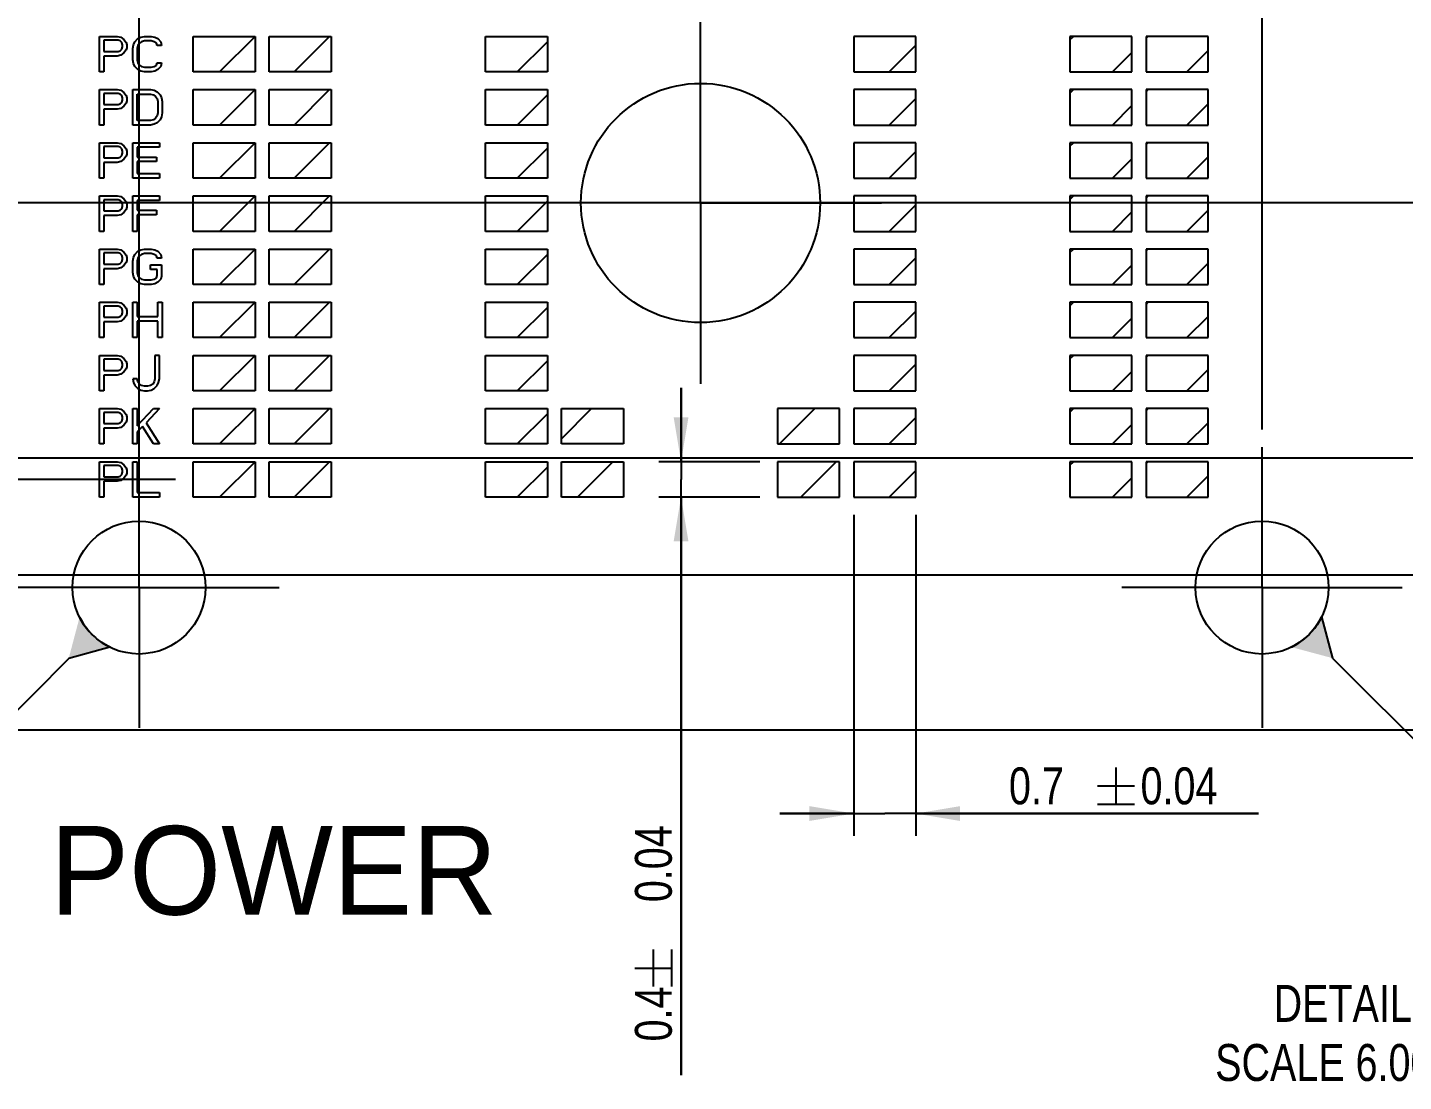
# Model space of a CAD drawing. Header units: millimetres. Extents: x 0 to 594, y 0 to 420.
# Drawn here: x 322 to 415.2, y 200.7 to 272 of the extents above; entities that cross this region are included whole.
import ezdxf
from ezdxf.enums import TextEntityAlignment as Align

# ---------------------------------------------------------------- set-up
doc = ezdxf.new("R2010")
doc.units = ezdxf.units.MM
doc.header["$LTSCALE"] = 32.67
doc.linetypes.add('CENTER', pattern=[0.6, 0.375, -0.075, 0.075, -0.075])
doc.layers.get('0').update_dxf_attribs({"linetype": 'CONTINUOUS'})
doc.layers.add('02___PRT_ALL_AXES', color=7, linetype='CONTINUOUS')
doc.styles.get("Standard").update_dxf_attribs({"font": 'txt', "width": 0.8})
doc.styles.add('TEXTSTYLE_7', font='ar_wgl__.ttf')
doc.dimstyles.new('DIMSTYLE_2', dxfattribs={"dimtxt": 2.5, "dimasz": 3, "dimexe": 1.5, "dimexo": 1.2, "dimtad": 0, "dimtih": 1, "dimtoh": 1, "dimlfac": 0.166667, "dimdsep": 46, "dimtxsty": 'STANDARD', "dimblk": '_FILLED', "dimblk1": '_FILLED', "dimblk2": '_FILLED', "dimcen": 0.09, "dimazin": 2, "dimtp": 0.01, "dimtm": 0.01, "dimtfac": 1, "dimtofl": 0, "dimtmove": 0, "dimatfit": 3, "dimldrblk": '_FILLED', "dimfxl": 1, "dimtolj": 1, "dimarcsym": 0})
doc.dimstyles.new('DIMSTYLE_3', dxfattribs={"dimtxt": 2.5, "dimasz": 3, "dimexe": 1.5, "dimexo": 1.2, "dimtad": 0, "dimtih": 1, "dimtoh": 1, "dimlfac": 0.166667, "dimdsep": 46, "dimtxsty": 'STANDARD', "dimblk": '_FILLED', "dimblk1": '_FILLED', "dimblk2": '_FILLED', "dimcen": 0.09, "dimazin": 2, "dimtol": 1, "dimtp": 0.05, "dimtm": 0.05, "dimtfac": 1, "dimtofl": 0, "dimtmove": 0, "dimatfit": 3, "dimldrblk": '_FILLED', "dimfxl": 1, "dimtolj": 1, "dimarcsym": 0})
doc.dimstyles.new('DIMSTYLE_4', dxfattribs={"dimtxt": 2.5, "dimasz": 3, "dimexe": 1.5, "dimexo": 1.2, "dimtad": 0, "dimtih": 1, "dimtoh": 1, "dimlfac": 0.166667, "dimdsep": 46, "dimtxsty": 'STANDARD', "dimblk": '_FILLED', "dimblk1": '_FILLED', "dimblk2": '_FILLED', "dimcen": 0.09, "dimazin": 2, "dimtol": 1, "dimtp": 0.1, "dimtm": 0.1, "dimtfac": 1, "dimtofl": 0, "dimtmove": 0, "dimatfit": 3, "dimldrblk": '_FILLED', "dimfxl": 1, "dimtolj": 1, "dimarcsym": 0})
doc.dimstyles.new('DIMSTYLE_5', dxfattribs={"dimtxt": 2.5, "dimasz": 3, "dimexe": 1.5, "dimexo": 1.2, "dimtad": 1, "dimlfac": 0.166667, "dimdsep": 46, "dimtxsty": 'STANDARD', "dimblk": '_FILLED', "dimblk1": '_FILLED', "dimblk2": '_FILLED', "dimcen": 0.09, "dimazin": 2, "dimtol": 1, "dimtp": 0.04, "dimtm": 0.04, "dimtfac": 1, "dimtofl": 0, "dimtmove": 0, "dimatfit": 3, "dimldrblk": '_FILLED', "dimfxl": 1, "dimtolj": 1, "dimarcsym": 0})

# ---------------------------------------------------------------- blocks, each defined once
blk = doc.blocks.new('*D1')
at = {"color": 7, "linetype": 'CONTINUOUS'}
blk.add_line((335.344, 279.846), (335.344, 320.23), dxfattribs=at)
at = {"color": 7, "linetype": 'CONTINUOUS', "insert": (332.219, 321.48), "char_height": 2.5, "width": 8, "attachment_point": 1, "rotation": 90, "line_spacing_factor": 0.9}
blk.add_mtext('0.96', dxfattribs=at)
blk = doc.blocks.new('_FILLED')
at = {"color": 0, "linetype": 'BYBLOCK'}
blk.add_solid([(0, 0), (-1, 0.167), (-1, -0.167)], dxfattribs=at)
blk = doc.blocks.new('*D2')
at = {"color": 7, "linetype": 'CONTINUOUS'}
blk.add_line((329.584, 235.326), (329.584, 320.23), dxfattribs=at)
at = {"color": 7, "linetype": 'CONTINUOUS', "insert": (326.459, 321.48), "char_height": 2.5, "width": 2, "attachment_point": 1, "rotation": 90, "line_spacing_factor": 0.9}
blk.add_mtext('0', dxfattribs=at)
blk = doc.blocks.new('*D21')
at = {"color": 7, "linetype": 'CONTINUOUS'}
blk.add_line((405.664, 244.826), (405.664, 320.23), dxfattribs=at)
at = {"color": 7, "linetype": 'CONTINUOUS', "width": 0.8}
for s, p in [('0.05', (405.039, 334.397)), ('12.68', (405.039, 321.48))]:
    blk.add_text(s, height=2.5, rotation=90, dxfattribs=at).set_placement(p)
blk = doc.blocks.new('*D23')
at = {"color": 7, "linetype": 'CONTINUOUS'}
for p, q in [((295.212, 236.795), (294.838, 236.795)), ((296.737, 234.966), (295.212, 236.795)), ((457.154, 234.966), (296.737, 234.966))]:
    blk.add_line(p, q, dxfattribs=at)
at = {"color": 7, "linetype": 'CONTINUOUS', "width": 0.8}
for s, p in [('0.14', (282.671, 237.42)), ('0.05', (293.588, 237.42))]:
    blk.add_text(s, height=2.5, dxfattribs=at).set_placement(p, align=Align.RIGHT)
blk = doc.blocks.new('*D25')
at = {"color": 7, "linetype": 'CONTINUOUS'}
for p, q in [((301.434, 245.978), (292.994, 245.978)), ((303.511, 242.886), (301.434, 245.978)), ((431.974, 242.886), (303.511, 242.886))]:
    blk.add_line(p, q, dxfattribs=at)
at = {"color": 7, "linetype": 'CONTINUOUS', "insert": (291.744, 249.103), "char_height": 2.5, "width": 8, "attachment_point": 3, "line_spacing_factor": 0.9}
blk.add_mtext('1.46', dxfattribs=at)
blk = doc.blocks.new('*D26')
at = {"color": 7, "linetype": 'CONTINUOUS'}
blk.add_line((332.044, 241.446), (304.167, 241.446), dxfattribs=at)
at = {"color": 7, "linetype": 'CONTINUOUS', "insert": (302.917, 244.571), "char_height": 2.5, "width": 8, "attachment_point": 3, "line_spacing_factor": 0.9}
blk.add_mtext('1.22', dxfattribs=at)
blk = doc.blocks.new('*D27')
at = {"color": 7, "linetype": 'CONTINUOUS'}
blk.add_line((332.044, 277.446), (304.167, 277.446), dxfattribs=at)
at = {"color": 7, "linetype": 'CONTINUOUS', "insert": (302.917, 280.571), "char_height": 2.5, "width": 8, "attachment_point": 3, "line_spacing_factor": 0.9}
blk.add_mtext('7.22', dxfattribs=at)
blk = doc.blocks.new('*D28')
at = {"color": 7, "linetype": 'CONTINUOUS'}
for p, q in [((301.386, 282.232), (290.989, 282.232)), ((304.394, 278.886), (301.386, 282.232)), ((431.974, 278.886), (304.394, 278.886))]:
    blk.add_line(p, q, dxfattribs=at)
at = {"color": 7, "linetype": 'CONTINUOUS', "insert": (289.739, 285.357), "char_height": 2.5, "width": 8, "attachment_point": 3, "line_spacing_factor": 0.9}
blk.add_mtext('7.46', dxfattribs=at)
blk = doc.blocks.new('*D29')
at = {"color": 7, "linetype": 'CONTINUOUS'}
blk.add_line((357.224, 285.366), (304.167, 285.366), dxfattribs=at)
at = {"color": 7, "linetype": 'CONTINUOUS', "width": 0.8}
for s, p in [('8.54', (292, 285.991)), ('0.05', (302.917, 285.991))]:
    blk.add_text(s, height=2.5, dxfattribs=at).set_placement(p, align=Align.RIGHT)
blk = doc.blocks.new('*D30')
at = {"color": 7, "linetype": 'CONTINUOUS'}
for p, q in [((301.1, 289.824), (291.49, 289.824)), ((307.832, 286.206), (301.1, 289.824)), ((504.394, 286.206), (307.832, 286.206))]:
    blk.add_line(p, q, dxfattribs=at)
at = {"color": 7, "linetype": 'CONTINUOUS', "width": 0.8}
for s, p in [('8.68', (279.323, 290.449)), ('0.05', (290.24, 290.449))]:
    blk.add_text(s, height=2.5, dxfattribs=at).set_placement(p, align=Align.RIGHT)
blk = doc.blocks.new('*D31')
at = {"color": 7, "linetype": 'CONTINUOUS'}
blk.add_line((466.324, 260.166), (304.167, 260.166), dxfattribs=at)
at = {"color": 7, "linetype": 'CONTINUOUS', "width": 0.8}
for s, p in [('4.34', (294, 260.791)), ('0.1', (302.917, 260.791))]:
    blk.add_text(s, height=2.5, dxfattribs=at).set_placement(p, align=Align.RIGHT)
blk = doc.blocks.new('*D32')
at = {"color": 7, "linetype": 'CONTINUOUS'}
for p, q in [((366.303, 242.646), (366.303, 247.646)), ((366.303, 247.646), (366.303, 241.446)), ((371.644, 242.646), (364.803, 242.646)), ((366.303, 201.11), (366.303, 241.446)), ((371.644, 240.246), (364.803, 240.246)), ((366.303, 240.246), (366.303, 201.11))]:
    blk.add_line(p, q, dxfattribs=at)
at = {"color": 7, "linetype": 'CONTINUOUS', "xscale": 3, "yscale": 3, "zscale": 3}
for p, rotation in [((366.303, 242.646), 270), ((366.303, 240.246), 90)]:
    blk.add_blockref('_FILLED', p, dxfattribs=dict(at, rotation=rotation))
at = {"color": 7, "linetype": 'CONTINUOUS', "width": 0.8}
for s, p in [('0.04', (365.678, 218.026)), ('0.4', (365.678, 207.11))]:
    blk.add_text(s, height=2.5, rotation=90, dxfattribs=at).set_placement(p, align=Align.RIGHT)
blk = doc.blocks.new('*D33')
at = {"color": 7, "linetype": 'CONTINUOUS'}
for p, q in [((378.004, 239.046), (378.004, 217.323)), ((382.204, 239.046), (382.204, 217.323)), ((378.004, 218.823), (373.004, 218.823)), ((373.004, 218.823), (380.104, 218.823)), ((405.434, 218.823), (380.104, 218.823)), ((382.204, 218.823), (405.434, 218.823))]:
    blk.add_line(p, q, dxfattribs=at)
at = {"color": 7, "linetype": 'CONTINUOUS', "xscale": 3, "yscale": 3, "zscale": 3}
blk.add_blockref('_FILLED', (378.004, 218.823), dxfattribs=at)
at = {"color": 7, "linetype": 'CONTINUOUS', "xscale": 3, "yscale": 3, "zscale": 3, "rotation": 180}
blk.add_blockref('_FILLED', (382.204, 218.823), dxfattribs=at)
at = {"color": 7, "linetype": 'CONTINUOUS', "width": 0.8}
for s, p in [('0.7', (388.518, 219.448)), ('0.04', (397.434, 219.448))]:
    blk.add_text(s, height=2.5, dxfattribs=at).set_placement(p)

msp = doc.modelspace()

# ---------------------------------------------------------------- hatches: boundary and pattern name
at = {"linetype": 'CONTINUOUS'}
for points in [[(325.556, 232.12), (325.696, 231.861), (325.852, 231.612), (326.024, 231.374), (326.211, 231.147), (326.413, 230.934), (326.628, 230.733), (326.855, 230.548), (327.095, 230.377), (327.345, 230.223), (327.604, 230.085), (324.818, 229.329)], [(407.658, 230.091), (407.917, 230.23), (408.166, 230.385), (408.405, 230.556), (408.632, 230.743), (408.846, 230.944), (409.047, 231.158), (409.234, 231.385), (409.405, 231.624), (409.56, 231.874), (409.699, 232.133), (410.446, 229.344)]]:
    msp.add_hatch(color=7, dxfattribs=at).paths.add_polyline_path(points)

# ---------------------------------------------------------------- linework, layer by layer
at = {"color": 7, "linetype": 'CONTINUOUS'}
for p, q in [((326.908, 269.046), (326.908, 271.446)), ((326.908, 271.446), (328.108, 271.446)), ((328.108, 271.446), (328.358, 271.395)), ((328.358, 271.395), (328.558, 271.242)), ((329.308, 271.088), (329.508, 271.293)), ((329.508, 271.293), (329.708, 271.395)), ((329.708, 271.395), (329.958, 271.446)), ((329.958, 271.446), (330.408, 271.446)), ((330.408, 271.446), (330.658, 271.395)), ((330.658, 271.395), (330.858, 271.293)), ((330.858, 271.293), (331.058, 271.088)), ((333.244, 269.046), (333.244, 271.446)), ((333.244, 271.446), (337.444, 271.446)), ((335.044, 269.046), (337.444, 271.446)), ((337.444, 271.446), (337.444, 269.046)), ((338.404, 269.046), (338.404, 271.446)), ((338.404, 271.446), (342.604, 271.446)), ((340.085, 269.046), (342.485, 271.446)), ((342.604, 271.446), (342.604, 269.046)), ((353.044, 269.046), (353.044, 271.446)), ((353.044, 271.446), (357.244, 271.446)), ((357.244, 271.446), (357.244, 269.046)), ((378.004, 271.446), (378.004, 269.046)), ((382.204, 271.446), (378.004, 271.446)), ((382.204, 269.046), (382.204, 271.446)), ((392.644, 271.446), (392.644, 269.046)), ((396.844, 271.446), (392.644, 271.446)), ((392.644, 271.203), (392.887, 271.446)), ((396.844, 269.046), (396.844, 271.446)), ((397.804, 271.446), (397.804, 269.046)), ((402.004, 271.446), (397.804, 271.446)), ((397.804, 271.323), (397.928, 271.446)), ((402.004, 269.046), (402.004, 271.446)), ((327.208, 271.19), (327.208, 270.425)), ((328.158, 271.19), (327.208, 271.19)), ((327.208, 270.425), (328.158, 270.425)), ((328.308, 271.139), (328.158, 271.19)), ((328.158, 270.425), (328.308, 270.476)), ((328.408, 271.037), (328.308, 271.139)), ((328.308, 270.476), (328.408, 270.578)), ((328.458, 270.884), (328.408, 271.037)), ((328.408, 270.578), (328.458, 270.731)), ((328.458, 270.731), (328.458, 270.884)), ((328.558, 271.242), (328.708, 271.037)), ((328.708, 270.527), (328.558, 270.322)), ((328.708, 271.037), (328.758, 270.884)), ((328.758, 270.68), (328.708, 270.527)), ((328.758, 270.884), (328.758, 270.68)), ((329.158, 270.629), (329.208, 270.884)), ((329.158, 269.863), (329.158, 270.629)), ((329.208, 270.884), (329.308, 271.088)), ((329.508, 270.833), (329.458, 270.629)), ((329.458, 270.629), (329.458, 269.863)), ((329.608, 270.986), (329.508, 270.833)), ((329.758, 271.088), (329.608, 270.986)), ((329.958, 271.139), (329.758, 271.088)), ((330.408, 271.139), (329.958, 271.139)), ((330.608, 271.088), (330.408, 271.139)), ((330.758, 270.986), (330.608, 271.088)), ((330.808, 270.833), (330.758, 270.986)), ((331.108, 270.833), (330.808, 270.833)), ((331.058, 271.088), (331.108, 270.833)), ((355.205, 269.046), (357.244, 271.085)), ((380.407, 269.046), (382.204, 270.843)), ((395.528, 269.046), (396.844, 270.363)), ((400.568, 269.046), (402.004, 270.482)), ((327.208, 270.118), (327.208, 269.046)), ((328.108, 270.118), (327.208, 270.118)), ((328.358, 270.169), (328.108, 270.118)), ((328.558, 270.322), (328.358, 270.169)), ((329.208, 269.607), (329.158, 269.863)), ((329.308, 269.403), (329.208, 269.607)), ((329.508, 269.199), (329.308, 269.403)), ((329.458, 269.863), (329.508, 269.659)), ((329.508, 269.659), (329.608, 269.505)), ((329.608, 269.505), (329.758, 269.403)), ((329.758, 269.403), (329.958, 269.352)), ((330.408, 269.352), (330.608, 269.403)), ((330.608, 269.403), (330.758, 269.505)), ((330.758, 269.505), (330.808, 269.659)), ((330.808, 269.659), (331.108, 269.659)), ((331.058, 269.403), (330.858, 269.199)), ((331.108, 269.659), (331.058, 269.403)), ((327.208, 269.046), (326.908, 269.046)), ((329.708, 269.097), (329.508, 269.199)), ((329.958, 269.046), (329.708, 269.097)), ((329.958, 269.352), (330.408, 269.352)), ((330.408, 269.046), (329.958, 269.046)), ((330.658, 269.097), (330.408, 269.046)), ((330.858, 269.199), (330.658, 269.097)), ((337.444, 269.046), (333.244, 269.046)), ((342.604, 269.046), (338.404, 269.046)), ((357.244, 269.046), (353.044, 269.046)), ((378.004, 269.046), (382.204, 269.046)), ((392.644, 269.046), (396.844, 269.046)), ((397.804, 269.046), (402.004, 269.046)), ((326.908, 265.446), (326.908, 267.846)), ((326.908, 267.846), (328.108, 267.846)), ((327.208, 267.59), (327.208, 266.825)), ((328.158, 267.59), (327.208, 267.59)), ((328.108, 267.846), (328.358, 267.795)), ((328.308, 267.539), (328.158, 267.59)), ((328.408, 267.437), (328.308, 267.539)), ((328.358, 267.795), (328.558, 267.642)), ((328.558, 267.642), (328.708, 267.437)), ((329.158, 265.446), (329.158, 267.846)), ((329.158, 267.846), (330.358, 267.846)), ((329.458, 265.752), (329.458, 267.539)), ((329.458, 267.539), (330.358, 267.539)), ((330.358, 267.846), (330.608, 267.795)), ((330.358, 267.539), (330.558, 267.488)), ((330.608, 267.795), (330.808, 267.693)), ((330.808, 267.693), (331.008, 267.488)), ((333.244, 265.446), (333.244, 267.846)), ((333.244, 267.846), (337.444, 267.846)), ((335.044, 265.446), (337.444, 267.846)), ((337.444, 267.846), (337.444, 265.446)), ((338.404, 265.446), (338.404, 267.846)), ((338.404, 267.846), (342.604, 267.846)), ((340.085, 265.446), (342.485, 267.846)), ((342.604, 267.846), (342.604, 265.446)), ((353.044, 265.446), (353.044, 267.846)), ((353.044, 267.846), (357.244, 267.846)), ((357.244, 267.846), (357.244, 265.446)), ((378.004, 267.846), (378.004, 265.446)), ((382.204, 267.846), (378.004, 267.846)), ((382.204, 265.446), (382.204, 267.846)), ((392.644, 267.846), (392.644, 265.446)), ((396.844, 267.846), (392.644, 267.846)), ((392.644, 267.603), (392.887, 267.846)), ((396.844, 265.446), (396.844, 267.846)), ((397.804, 267.846), (397.804, 265.446)), ((402.004, 267.846), (397.804, 267.846)), ((397.804, 267.723), (397.928, 267.846)), ((402.004, 265.446), (402.004, 267.846)), ((327.208, 266.825), (328.158, 266.825)), ((328.158, 266.825), (328.308, 266.876)), ((328.308, 266.876), (328.408, 266.978)), ((328.558, 266.722), (328.358, 266.569)), ((328.458, 267.284), (328.408, 267.437)), ((328.408, 266.978), (328.458, 267.131)), ((328.458, 267.131), (328.458, 267.284)), ((328.708, 266.927), (328.558, 266.722)), ((328.708, 267.437), (328.758, 267.284)), ((328.758, 267.08), (328.708, 266.927)), ((328.758, 267.284), (328.758, 267.08)), ((330.558, 267.488), (330.708, 267.386)), ((330.708, 267.386), (330.808, 267.233)), ((330.808, 267.233), (330.858, 267.029)), ((330.858, 267.029), (330.858, 266.263)), ((331.008, 267.488), (331.108, 267.284)), ((331.108, 267.284), (331.158, 267.029)), ((331.158, 267.029), (331.158, 266.263)), ((355.205, 265.446), (357.244, 267.485)), ((380.407, 265.446), (382.204, 267.243)), ((395.528, 265.446), (396.844, 266.763)), ((400.568, 265.446), (402.004, 266.882)), ((327.208, 266.518), (327.208, 265.446)), ((328.108, 266.518), (327.208, 266.518)), ((328.358, 266.569), (328.108, 266.518)), ((330.358, 265.752), (329.458, 265.752)), ((330.558, 265.803), (330.358, 265.752)), ((330.708, 265.905), (330.558, 265.803)), ((330.808, 266.059), (330.708, 265.905)), ((330.858, 266.263), (330.808, 266.059)), ((331.008, 265.803), (330.808, 265.599)), ((331.108, 266.007), (331.008, 265.803)), ((331.158, 266.263), (331.108, 266.007)), ((327.208, 265.446), (326.908, 265.446)), ((330.358, 265.446), (329.158, 265.446)), ((330.608, 265.497), (330.358, 265.446)), ((330.808, 265.599), (330.608, 265.497)), ((337.444, 265.446), (333.244, 265.446)), ((342.604, 265.446), (338.404, 265.446)), ((357.244, 265.446), (353.044, 265.446)), ((378.004, 265.446), (382.204, 265.446)), ((392.644, 265.446), (396.844, 265.446)), ((397.804, 265.446), (402.004, 265.446)), ((326.908, 261.846), (326.908, 264.246)), ((326.908, 264.246), (328.108, 264.246)), ((327.208, 263.99), (327.208, 263.225)), ((328.158, 263.99), (327.208, 263.99)), ((328.108, 264.246), (328.358, 264.195)), ((328.308, 263.939), (328.158, 263.99)), ((328.408, 263.837), (328.308, 263.939)), ((328.358, 264.195), (328.558, 264.042)), ((328.458, 263.684), (328.408, 263.837)), ((328.558, 264.042), (328.708, 263.837)), ((328.708, 263.837), (328.758, 263.684)), ((329.158, 261.846), (329.158, 264.246)), ((329.158, 264.246), (330.958, 264.246)), ((329.458, 263.939), (329.458, 263.276)), ((330.958, 263.939), (329.458, 263.939)), ((330.958, 264.246), (330.958, 263.939)), ((333.244, 261.846), (333.244, 264.246)), ((333.244, 264.246), (337.444, 264.246)), ((335.044, 261.846), (337.444, 264.246)), ((337.444, 264.246), (337.444, 261.846)), ((338.404, 261.846), (338.404, 264.246)), ((338.404, 264.246), (342.604, 264.246)), ((340.085, 261.846), (342.485, 264.246)), ((342.604, 264.246), (342.604, 261.846)), ((353.044, 261.846), (353.044, 264.246)), ((353.044, 264.246), (357.244, 264.246)), ((355.205, 261.846), (357.244, 263.885)), ((357.244, 264.246), (357.244, 261.846)), ((378.004, 264.246), (378.004, 261.846)), ((382.204, 264.246), (378.004, 264.246)), ((382.204, 261.846), (382.204, 264.246)), ((392.644, 264.246), (392.644, 261.846)), ((396.844, 264.246), (392.644, 264.246)), ((392.644, 264.003), (392.887, 264.246)), ((396.844, 261.846), (396.844, 264.246)), ((397.804, 264.246), (397.804, 261.846)), ((402.004, 264.246), (397.804, 264.246)), ((397.804, 264.123), (397.928, 264.246)), ((402.004, 261.846), (402.004, 264.246)), ((327.208, 263.225), (328.158, 263.225)), ((327.208, 262.918), (327.208, 261.846)), ((328.108, 262.918), (327.208, 262.918)), ((328.358, 262.969), (328.108, 262.918)), ((328.158, 263.225), (328.308, 263.276)), ((328.308, 263.276), (328.408, 263.378)), ((328.558, 263.122), (328.358, 262.969)), ((328.408, 263.378), (328.458, 263.531)), ((328.458, 263.531), (328.458, 263.684)), ((328.708, 263.327), (328.558, 263.122)), ((328.758, 263.48), (328.708, 263.327)), ((328.758, 263.684), (328.758, 263.48)), ((329.458, 263.276), (330.758, 263.276)), ((329.458, 262.969), (329.458, 262.152)), ((330.758, 262.969), (329.458, 262.969)), ((330.758, 263.276), (330.758, 262.969)), ((380.407, 261.846), (382.204, 263.643)), ((395.528, 261.846), (396.844, 263.163)), ((400.568, 261.846), (402.004, 263.282)), ((329.458, 262.152), (330.958, 262.152)), ((330.958, 262.152), (330.958, 261.846)), ((327.208, 261.846), (326.908, 261.846)), ((330.958, 261.846), (329.158, 261.846)), ((337.444, 261.846), (333.244, 261.846)), ((342.604, 261.846), (338.404, 261.846)), ((357.244, 261.846), (353.044, 261.846)), ((378.004, 261.846), (382.204, 261.846)), ((392.644, 261.846), (396.844, 261.846)), ((397.804, 261.846), (402.004, 261.846)), ((326.908, 258.246), (326.908, 260.646)), ((326.908, 260.646), (328.108, 260.646)), ((327.208, 260.39), (327.208, 259.625)), ((328.158, 260.39), (327.208, 260.39)), ((328.108, 260.646), (328.358, 260.595)), ((328.308, 260.339), (328.158, 260.39)), ((328.408, 260.237), (328.308, 260.339)), ((328.358, 260.595), (328.558, 260.442)), ((328.458, 260.084), (328.408, 260.237)), ((328.458, 259.931), (328.458, 260.084)), ((328.558, 260.442), (328.708, 260.237)), ((328.708, 260.237), (328.758, 260.084)), ((328.758, 260.084), (328.758, 259.88)), ((329.158, 258.246), (329.158, 260.646)), ((329.158, 260.646), (330.958, 260.646)), ((329.458, 260.339), (329.458, 259.676)), ((330.958, 260.339), (329.458, 260.339)), ((330.958, 260.646), (330.958, 260.339)), ((333.244, 258.246), (333.244, 260.646)), ((333.244, 260.646), (337.444, 260.646)), ((335.044, 258.246), (337.444, 260.646)), ((337.444, 260.646), (337.444, 258.246)), ((338.404, 258.246), (338.404, 260.646)), ((338.404, 260.646), (342.604, 260.646)), ((340.085, 258.246), (342.485, 260.646)), ((342.604, 260.646), (342.604, 258.246)), ((353.044, 258.246), (353.044, 260.646)), ((353.044, 260.646), (357.244, 260.646)), ((355.205, 258.246), (357.244, 260.285)), ((357.244, 260.646), (357.244, 258.246)), ((378.004, 260.646), (378.004, 258.246)), ((382.204, 260.646), (378.004, 260.646)), ((382.204, 258.246), (382.204, 260.646)), ((396.844, 260.646), (392.644, 260.646)), ((392.644, 260.646), (392.644, 258.246)), ((392.644, 260.403), (392.887, 260.646)), ((396.844, 258.246), (396.844, 260.646)), ((402.004, 260.646), (397.804, 260.646)), ((397.804, 260.646), (397.804, 258.246)), ((397.804, 260.523), (397.928, 260.646)), ((402.004, 258.246), (402.004, 260.646)), ((327.208, 259.625), (328.158, 259.625)), ((327.208, 259.318), (327.208, 258.246)), ((328.108, 259.318), (327.208, 259.318)), ((328.358, 259.369), (328.108, 259.318)), ((328.158, 259.625), (328.308, 259.676)), ((328.308, 259.676), (328.408, 259.778)), ((328.558, 259.522), (328.358, 259.369)), ((328.408, 259.778), (328.458, 259.931)), ((328.708, 259.727), (328.558, 259.522)), ((328.758, 259.88), (328.708, 259.727)), ((329.458, 259.676), (330.758, 259.676)), ((329.458, 259.369), (329.458, 258.246)), ((330.758, 259.369), (329.458, 259.369)), ((330.758, 259.676), (330.758, 259.369)), ((380.407, 258.246), (382.204, 260.043)), ((395.528, 258.246), (396.844, 259.563)), ((400.568, 258.246), (402.004, 259.682)), ((327.208, 258.246), (326.908, 258.246)), ((329.458, 258.246), (329.158, 258.246)), ((337.444, 258.246), (333.244, 258.246)), ((342.604, 258.246), (338.404, 258.246)), ((357.244, 258.246), (353.044, 258.246)), ((378.004, 258.246), (382.204, 258.246)), ((392.644, 258.246), (396.844, 258.246)), ((397.804, 258.246), (402.004, 258.246)), ((326.908, 254.646), (326.908, 257.046)), ((326.908, 257.046), (328.108, 257.046)), ((327.208, 256.79), (327.208, 256.025)), ((328.158, 256.79), (327.208, 256.79)), ((328.108, 257.046), (328.358, 256.995)), ((328.308, 256.739), (328.158, 256.79)), ((328.408, 256.637), (328.308, 256.739)), ((328.358, 256.995), (328.558, 256.842)), ((328.458, 256.484), (328.408, 256.637)), ((328.458, 256.331), (328.458, 256.484)), ((328.558, 256.842), (328.708, 256.637)), ((328.708, 256.637), (328.758, 256.484)), ((328.758, 256.484), (328.758, 256.28)), ((329.158, 256.229), (329.208, 256.484)), ((329.208, 256.484), (329.308, 256.688)), ((329.308, 256.688), (329.508, 256.893)), ((329.508, 256.433), (329.458, 256.229)), ((329.508, 256.893), (329.708, 256.995)), ((329.608, 256.586), (329.508, 256.433)), ((329.758, 256.688), (329.608, 256.586)), ((329.708, 256.995), (329.958, 257.046)), ((329.958, 256.739), (329.758, 256.688)), ((329.958, 257.046), (330.408, 257.046)), ((330.408, 256.739), (329.958, 256.739)), ((330.408, 257.046), (330.658, 256.995)), ((330.608, 256.688), (330.408, 256.739)), ((330.758, 256.586), (330.608, 256.688)), ((330.658, 256.995), (330.858, 256.893)), ((330.808, 256.433), (330.758, 256.586)), ((331.108, 256.433), (330.808, 256.433)), ((330.858, 256.893), (331.058, 256.688)), ((331.058, 256.688), (331.108, 256.433)), ((333.244, 254.646), (333.244, 257.046)), ((333.244, 257.046), (337.444, 257.046)), ((335.044, 254.646), (337.444, 257.046)), ((337.444, 257.046), (337.444, 254.646)), ((338.404, 254.646), (338.404, 257.046)), ((338.404, 257.046), (342.604, 257.046)), ((340.085, 254.646), (342.485, 257.046)), ((342.604, 257.046), (342.604, 254.646)), ((353.044, 254.646), (353.044, 257.046)), ((353.044, 257.046), (357.244, 257.046)), ((355.205, 254.646), (357.244, 256.685)), ((357.244, 257.046), (357.244, 254.646)), ((378.004, 257.046), (378.004, 254.646)), ((382.204, 257.046), (378.004, 257.046)), ((380.407, 254.646), (382.204, 256.443)), ((382.204, 254.646), (382.204, 257.046)), ((396.844, 257.046), (392.644, 257.046)), ((392.644, 257.046), (392.644, 254.646)), ((392.644, 256.803), (392.887, 257.046)), ((396.844, 254.646), (396.844, 257.046)), ((402.004, 257.046), (397.804, 257.046)), ((397.804, 257.046), (397.804, 254.646)), ((397.804, 256.923), (397.928, 257.046)), ((402.004, 254.646), (402.004, 257.046)), ((327.208, 256.025), (328.158, 256.025)), ((327.208, 255.718), (327.208, 254.646)), ((328.108, 255.718), (327.208, 255.718)), ((328.358, 255.769), (328.108, 255.718)), ((328.158, 256.025), (328.308, 256.076)), ((328.308, 256.076), (328.408, 256.178)), ((328.558, 255.922), (328.358, 255.769)), ((328.408, 256.178), (328.458, 256.331)), ((328.708, 256.127), (328.558, 255.922)), ((328.758, 256.28), (328.708, 256.127)), ((329.158, 255.463), (329.158, 256.229)), ((329.208, 255.207), (329.158, 255.463)), ((329.458, 256.229), (329.458, 255.463)), ((329.458, 255.463), (329.508, 255.259)), ((330.358, 255.667), (330.358, 255.973)), ((330.358, 255.973), (331.108, 255.973)), ((330.808, 255.667), (330.358, 255.667)), ((330.808, 255.259), (330.808, 255.667)), ((331.108, 255.973), (331.108, 255.207)), ((395.528, 254.646), (396.844, 255.963)), ((400.568, 254.646), (402.004, 256.082)), ((327.208, 254.646), (326.908, 254.646)), ((329.308, 255.003), (329.208, 255.207)), ((329.508, 254.799), (329.308, 255.003)), ((329.508, 255.259), (329.608, 255.105)), ((329.708, 254.697), (329.508, 254.799)), ((329.608, 255.105), (329.758, 255.003)), ((329.958, 254.646), (329.708, 254.697)), ((329.758, 255.003), (329.958, 254.952)), ((329.958, 254.952), (330.408, 254.952)), ((330.408, 254.646), (329.958, 254.646)), ((330.408, 254.952), (330.608, 255.003)), ((330.658, 254.697), (330.408, 254.646)), ((330.608, 255.003), (330.758, 255.105)), ((330.858, 254.799), (330.658, 254.697)), ((330.758, 255.105), (330.808, 255.259)), ((331.058, 255.003), (330.858, 254.799)), ((331.108, 255.207), (331.058, 255.003)), ((337.444, 254.646), (333.244, 254.646)), ((342.604, 254.646), (338.404, 254.646)), ((357.244, 254.646), (353.044, 254.646)), ((378.004, 254.646), (382.204, 254.646)), ((392.644, 254.646), (396.844, 254.646)), ((397.804, 254.646), (402.004, 254.646)), ((326.908, 251.046), (326.908, 253.446)), ((326.908, 253.446), (328.108, 253.446)), ((327.208, 253.19), (327.208, 252.425)), ((328.158, 253.19), (327.208, 253.19)), ((328.108, 253.446), (328.358, 253.395)), ((328.308, 253.139), (328.158, 253.19)), ((328.408, 253.037), (328.308, 253.139)), ((328.358, 253.395), (328.558, 253.242)), ((328.458, 252.884), (328.408, 253.037)), ((328.408, 252.578), (328.458, 252.731)), ((328.458, 252.731), (328.458, 252.884)), ((328.558, 253.242), (328.708, 253.037)), ((328.708, 253.037), (328.758, 252.884)), ((328.758, 252.68), (328.708, 252.527)), ((328.758, 252.884), (328.758, 252.68)), ((329.158, 251.046), (329.158, 253.446)), ((329.158, 253.446), (329.458, 253.446)), ((329.458, 253.446), (329.458, 252.476)), ((330.858, 252.476), (330.858, 253.446)), ((330.858, 253.446), (331.158, 253.446)), ((331.158, 253.446), (331.158, 251.046)), ((333.244, 251.046), (333.244, 253.446)), ((333.244, 253.446), (337.444, 253.446)), ((335.044, 251.046), (337.444, 253.446)), ((337.444, 253.446), (337.444, 251.046)), ((338.404, 251.046), (338.404, 253.446)), ((338.404, 253.446), (342.604, 253.446)), ((340.085, 251.046), (342.485, 253.446)), ((342.604, 253.446), (342.604, 251.046)), ((353.044, 251.046), (353.044, 253.446)), ((353.044, 253.446), (357.244, 253.446)), ((355.205, 251.046), (357.244, 253.085)), ((357.244, 253.446), (357.244, 251.046)), ((378.004, 253.446), (378.004, 251.046)), ((382.204, 253.446), (378.004, 253.446)), ((380.407, 251.046), (382.204, 252.843)), ((382.204, 251.046), (382.204, 253.446)), ((396.844, 253.446), (392.644, 253.446)), ((392.644, 253.446), (392.644, 251.046)), ((392.644, 253.203), (392.887, 253.446)), ((396.844, 251.046), (396.844, 253.446)), ((402.004, 253.446), (397.804, 253.446)), ((397.804, 253.446), (397.804, 251.046)), ((397.804, 253.323), (397.928, 253.446)), ((402.004, 251.046), (402.004, 253.446)), ((327.208, 252.425), (328.158, 252.425)), ((327.208, 252.118), (327.208, 251.046)), ((328.108, 252.118), (327.208, 252.118)), ((328.358, 252.169), (328.108, 252.118)), ((328.158, 252.425), (328.308, 252.476)), ((328.308, 252.476), (328.408, 252.578)), ((328.558, 252.322), (328.358, 252.169)), ((328.708, 252.527), (328.558, 252.322)), ((329.458, 252.476), (330.858, 252.476)), ((329.458, 252.169), (329.458, 251.046)), ((330.858, 252.169), (329.458, 252.169)), ((330.858, 251.046), (330.858, 252.169)), ((395.528, 251.046), (396.844, 252.363)), ((400.568, 251.046), (402.004, 252.482)), ((327.208, 251.046), (326.908, 251.046)), ((329.458, 251.046), (329.158, 251.046)), ((331.158, 251.046), (330.858, 251.046)), ((337.444, 251.046), (333.244, 251.046)), ((342.604, 251.046), (338.404, 251.046)), ((357.244, 251.046), (353.044, 251.046)), ((378.004, 251.046), (382.204, 251.046)), ((392.644, 251.046), (396.844, 251.046)), ((397.804, 251.046), (402.004, 251.046)), ((326.908, 247.446), (326.908, 249.846)), ((326.908, 249.846), (328.108, 249.846)), ((328.108, 249.846), (328.358, 249.795)), ((330.658, 249.846), (330.658, 248.263)), ((330.958, 249.846), (330.658, 249.846)), ((330.958, 248.263), (330.958, 249.846)), ((333.244, 247.446), (333.244, 249.846)), ((333.244, 249.846), (337.444, 249.846)), ((335.044, 247.446), (337.444, 249.846)), ((337.444, 249.846), (337.444, 247.446)), ((338.404, 247.446), (338.404, 249.846)), ((338.404, 249.846), (342.604, 249.846)), ((340.085, 247.446), (342.485, 249.846)), ((342.604, 249.846), (342.604, 247.446)), ((353.044, 247.446), (353.044, 249.846)), ((353.044, 249.846), (357.244, 249.846)), ((357.244, 249.846), (357.244, 247.446)), ((378.004, 249.846), (378.004, 247.446)), ((382.204, 249.846), (378.004, 249.846)), ((382.204, 247.446), (382.204, 249.846)), ((396.844, 249.846), (392.644, 249.846)), ((392.644, 249.846), (392.644, 247.446)), ((392.644, 249.603), (392.887, 249.846)), ((396.844, 247.446), (396.844, 249.846)), ((402.004, 249.846), (397.804, 249.846)), ((397.804, 249.846), (397.804, 247.446)), ((397.804, 249.723), (397.928, 249.846)), ((402.004, 247.446), (402.004, 249.846)), ((327.208, 249.59), (327.208, 248.825)), ((328.158, 249.59), (327.208, 249.59)), ((328.308, 249.539), (328.158, 249.59)), ((328.408, 249.437), (328.308, 249.539)), ((328.308, 248.876), (328.408, 248.978)), ((328.358, 249.795), (328.558, 249.642)), ((328.458, 249.284), (328.408, 249.437)), ((328.408, 248.978), (328.458, 249.131)), ((328.458, 249.131), (328.458, 249.284)), ((328.558, 249.642), (328.708, 249.437)), ((328.708, 248.927), (328.558, 248.722)), ((328.708, 249.437), (328.758, 249.284)), ((328.758, 249.08), (328.708, 248.927)), ((328.758, 249.284), (328.758, 249.08)), ((355.205, 247.446), (357.244, 249.485)), ((380.407, 247.446), (382.204, 249.243)), ((327.208, 248.825), (328.158, 248.825)), ((327.208, 248.518), (327.208, 247.446)), ((328.108, 248.518), (327.208, 248.518)), ((328.358, 248.569), (328.108, 248.518)), ((328.158, 248.825), (328.308, 248.876)), ((328.558, 248.722), (328.358, 248.569)), ((329.158, 248.263), (329.208, 248.007)), ((329.458, 248.263), (329.158, 248.263)), ((329.208, 248.007), (329.308, 247.803)), ((329.508, 248.059), (329.458, 248.263)), ((329.608, 247.905), (329.508, 248.059)), ((330.608, 248.059), (330.508, 247.905)), ((330.658, 248.263), (330.608, 248.059)), ((330.808, 247.803), (330.908, 248.007)), ((330.908, 248.007), (330.958, 248.263)), ((395.528, 247.446), (396.844, 248.763)), ((400.568, 247.446), (402.004, 248.882)), ((327.208, 247.446), (326.908, 247.446)), ((329.308, 247.803), (329.508, 247.599)), ((329.508, 247.599), (329.708, 247.497)), ((329.758, 247.803), (329.608, 247.905)), ((329.708, 247.497), (329.958, 247.446)), ((329.958, 247.752), (329.758, 247.803)), ((330.158, 247.752), (329.958, 247.752)), ((329.958, 247.446), (330.158, 247.446)), ((330.358, 247.803), (330.158, 247.752)), ((330.158, 247.446), (330.408, 247.497)), ((330.508, 247.905), (330.358, 247.803)), ((330.408, 247.497), (330.608, 247.599)), ((330.608, 247.599), (330.808, 247.803)), ((337.444, 247.446), (333.244, 247.446)), ((342.604, 247.446), (338.404, 247.446)), ((357.244, 247.446), (353.044, 247.446)), ((378.004, 247.446), (382.204, 247.446)), ((392.644, 247.446), (396.844, 247.446)), ((397.804, 247.446), (402.004, 247.446)), ((326.908, 243.846), (326.908, 246.246)), ((326.908, 246.246), (328.108, 246.246)), ((328.108, 246.246), (328.358, 246.195)), ((328.358, 246.195), (328.558, 246.042)), ((329.158, 243.846), (329.158, 246.246)), ((329.158, 246.246), (329.458, 246.246)), ((329.458, 246.246), (329.458, 245.071)), ((329.458, 245.071), (330.558, 246.246)), ((330.958, 246.246), (330.058, 245.276)), ((330.558, 246.246), (330.958, 246.246)), ((333.244, 243.846), (333.244, 246.246)), ((333.244, 246.246), (337.444, 246.246)), ((335.044, 243.846), (337.444, 246.246)), ((337.444, 246.246), (337.444, 243.846)), ((338.404, 243.846), (338.404, 246.246)), ((338.404, 246.246), (342.604, 246.246)), ((340.085, 243.846), (342.485, 246.246)), ((342.604, 246.246), (342.604, 243.846)), ((353.044, 243.846), (353.044, 246.246)), ((353.044, 246.246), (357.244, 246.246)), ((357.244, 246.246), (357.244, 243.846)), ((358.204, 243.846), (358.204, 246.246)), ((358.204, 246.246), (362.404, 246.246)), ((358.204, 244.204), (360.246, 246.246)), ((362.404, 246.246), (362.404, 243.846)), ((372.844, 246.246), (372.844, 243.846)), ((377.044, 246.246), (372.844, 246.246)), ((372.967, 243.846), (375.367, 246.246)), ((377.044, 243.846), (377.044, 246.246)), ((378.004, 246.246), (378.004, 243.846)), ((382.204, 246.246), (378.004, 246.246)), ((382.204, 243.846), (382.204, 246.246)), ((396.844, 246.246), (392.644, 246.246)), ((392.644, 246.246), (392.644, 243.846)), ((392.644, 246.003), (392.887, 246.246)), ((396.844, 243.846), (396.844, 246.246)), ((402.004, 246.246), (397.804, 246.246)), ((397.804, 246.246), (397.804, 243.846)), ((397.804, 246.123), (397.928, 246.246)), ((402.004, 243.846), (402.004, 246.246)), ((327.208, 245.99), (327.208, 245.225)), ((328.158, 245.99), (327.208, 245.99)), ((327.208, 245.225), (328.158, 245.225)), ((328.308, 245.939), (328.158, 245.99)), ((328.158, 245.225), (328.308, 245.276)), ((328.408, 245.837), (328.308, 245.939)), ((328.308, 245.276), (328.408, 245.378)), ((328.458, 245.684), (328.408, 245.837)), ((328.408, 245.378), (328.458, 245.531)), ((328.458, 245.531), (328.458, 245.684)), ((328.558, 246.042), (328.708, 245.837)), ((328.708, 245.327), (328.558, 245.122)), ((328.708, 245.837), (328.758, 245.684)), ((328.758, 245.48), (328.708, 245.327)), ((328.758, 245.684), (328.758, 245.48)), ((330.058, 245.276), (330.958, 243.846)), ((355.205, 243.846), (357.244, 245.885)), ((380.407, 243.846), (382.204, 245.643)), ((400.568, 243.846), (402.004, 245.282)), ((327.208, 244.918), (327.208, 243.846)), ((328.108, 244.918), (327.208, 244.918)), ((328.358, 244.969), (328.108, 244.918)), ((328.558, 245.122), (328.358, 244.969)), ((329.808, 245.02), (329.458, 244.663)), ((329.458, 244.663), (329.458, 243.846)), ((330.558, 243.846), (329.808, 245.02)), ((395.528, 243.846), (396.844, 245.163)), ((327.208, 243.846), (326.908, 243.846)), ((329.458, 243.846), (329.158, 243.846)), ((330.958, 243.846), (330.558, 243.846)), ((337.444, 243.846), (333.244, 243.846)), ((342.604, 243.846), (338.404, 243.846)), ((357.244, 243.846), (353.044, 243.846)), ((362.404, 243.846), (358.204, 243.846)), ((372.844, 243.846), (377.044, 243.846)), ((378.004, 243.846), (382.204, 243.846)), ((392.644, 243.846), (396.844, 243.846)), ((397.804, 243.846), (402.004, 243.846)), ((326.908, 240.246), (326.908, 242.646)), ((326.908, 242.646), (328.108, 242.646)), ((327.208, 242.39), (327.208, 241.625)), ((328.158, 242.39), (327.208, 242.39)), ((328.108, 242.646), (328.358, 242.595)), ((328.308, 242.339), (328.158, 242.39)), ((328.358, 242.595), (328.558, 242.442)), ((328.558, 242.442), (328.708, 242.237)), ((329.158, 240.246), (329.158, 242.646)), ((329.158, 242.646), (329.458, 242.646)), ((329.458, 242.646), (329.458, 240.552)), ((333.244, 240.246), (333.244, 242.646)), ((333.244, 242.646), (337.444, 242.646)), ((335.044, 240.246), (337.444, 242.646)), ((337.444, 242.646), (337.444, 240.246)), ((338.404, 240.246), (338.404, 242.646)), ((338.404, 242.646), (342.604, 242.646)), ((340.085, 240.246), (342.485, 242.646)), ((342.604, 242.646), (342.604, 240.246)), ((353.044, 240.246), (353.044, 242.646)), ((353.044, 242.646), (357.244, 242.646)), ((357.244, 242.646), (357.244, 240.246)), ((358.204, 240.246), (358.204, 242.646)), ((358.204, 242.646), (362.404, 242.646)), ((359.286, 240.246), (361.686, 242.646)), ((362.404, 242.646), (362.404, 240.246)), ((372.844, 242.646), (372.844, 240.246)), ((377.044, 242.646), (372.844, 242.646)), ((374.407, 240.246), (376.807, 242.646)), ((377.044, 240.246), (377.044, 242.646)), ((378.004, 242.646), (378.004, 240.246)), ((382.204, 242.646), (378.004, 242.646)), ((382.204, 240.246), (382.204, 242.646)), ((396.844, 242.646), (392.644, 242.646)), ((392.644, 242.646), (392.644, 240.246)), ((392.644, 242.403), (392.887, 242.646)), ((396.844, 240.246), (396.844, 242.646)), ((402.004, 242.646), (397.804, 242.646)), ((397.804, 242.646), (397.804, 240.246)), ((397.804, 242.523), (397.928, 242.646)), ((402.004, 240.246), (402.004, 242.646)), ((327.208, 241.625), (328.158, 241.625)), ((328.158, 241.625), (328.308, 241.676)), ((328.408, 242.237), (328.308, 242.339)), ((328.308, 241.676), (328.408, 241.778)), ((328.558, 241.522), (328.358, 241.369)), ((328.458, 242.084), (328.408, 242.237)), ((328.408, 241.778), (328.458, 241.931)), ((328.458, 241.931), (328.458, 242.084)), ((328.708, 241.727), (328.558, 241.522)), ((328.708, 242.237), (328.758, 242.084)), ((328.758, 241.88), (328.708, 241.727)), ((328.758, 242.084), (328.758, 241.88)), ((355.205, 240.246), (357.244, 242.285)), ((380.407, 240.246), (382.204, 242.043)), ((395.528, 240.246), (396.844, 241.563)), ((400.568, 240.246), (402.004, 241.682)), ((327.208, 241.318), (327.208, 240.246)), ((328.108, 241.318), (327.208, 241.318)), ((328.358, 241.369), (328.108, 241.318)), ((329.458, 240.552), (330.958, 240.552)), ((330.958, 240.552), (330.958, 240.246)), ((327.208, 240.246), (326.908, 240.246)), ((330.958, 240.246), (329.158, 240.246)), ((337.444, 240.246), (333.244, 240.246)), ((342.604, 240.246), (338.404, 240.246)), ((357.244, 240.246), (353.044, 240.246)), ((362.404, 240.246), (358.204, 240.246)), ((372.844, 240.246), (377.044, 240.246)), ((378.004, 240.246), (382.204, 240.246)), ((392.644, 240.246), (396.844, 240.246)), ((397.804, 240.246), (402.004, 240.246)), ((324.818, 229.329), (312.853, 217.276)), ((410.446, 229.344), (424.623, 215.168)), ((513.724, 224.466), (317.524, 224.466)), ((395.768, 221.948), (395.768, 219.448)), ((394.518, 220.698), (397.018, 220.698)), ((394.518, 219.448), (397.018, 219.448)), ((364.428, 207.11), (364.428, 209.61)), ((365.678, 207.11), (365.678, 209.61)), ((363.178, 208.36), (365.678, 208.36))]:
    msp.add_line(p, q, dxfattribs=at)
for points in [[(325.556, 232.12), (325.696, 231.861), (325.852, 231.612), (326.024, 231.374), (326.211, 231.147), (326.413, 230.934), (326.628, 230.733), (326.855, 230.548), (327.095, 230.377), (327.345, 230.223), (327.604, 230.085), (324.818, 229.329)], [(407.658, 230.091), (407.917, 230.23), (408.166, 230.385), (408.405, 230.556), (408.632, 230.743), (408.846, 230.944), (409.047, 231.158), (409.234, 231.385), (409.405, 231.624), (409.56, 231.874), (409.699, 232.133), (410.446, 229.344)]]:
    msp.add_lwpolyline(points, dxfattribs=at)
for centre, radius in [((367.624, 260.166), 8.1), ((329.584, 234.126), 4.5), ((405.664, 234.126), 4.5)]:
    msp.add_circle(centre, radius, dxfattribs=at)
at = {"layer": '02___PRT_ALL_AXES', "color": 7, "linetype": 'CENTER'}
for p, q in [((367.624, 260.166), (367.624, 273.266)), ((367.624, 260.166), (354.524, 260.166)), ((367.624, 260.166), (367.624, 247.066)), ((367.624, 260.166), (380.724, 260.166)), ((329.584, 234.126), (329.584, 243.626)), ((405.664, 234.126), (405.664, 243.626)), ((329.584, 234.126), (320.084, 234.126)), ((329.584, 234.126), (329.584, 224.626)), ((329.584, 234.126), (339.084, 234.126)), ((405.664, 234.126), (396.164, 234.126)), ((405.664, 234.126), (415.164, 234.126)), ((405.664, 234.126), (405.664, 224.626))]:
    msp.add_line(p, q, dxfattribs=at)

# ---------------------------------------------------------------- texts
at = {"color": 7, "linetype": 'CONTINUOUS', "insert": (323.556, 217.977), "char_height": 6, "width": 31.60595, "attachment_point": 1, "line_spacing_factor": 0.9, "style": 'TEXTSTYLE_7'}
msp.add_mtext('POWER', dxfattribs=at)
at = {"color": 7, "linetype": 'CONTINUOUS', "insert": (418.695, 207.718), "char_height": 2.5, "width": 22, "attachment_point": 3, "line_spacing_factor": 0.9}
msp.add_mtext('DETAIL \\H3.0;A\\P\\H2.5;SCALE 6.000', dxfattribs=at)

# ---------------------------------------------------------------- dimensions: what is measured, and where the dimension line sits
at = {"color": 7, "linetype": 'CONTINUOUS'}
for feature_location, offset, dtype, origin, dimstyle, picture, middle in [((405.664, 244.826), (0, 75.405), 1, (329.584, 243.626), 'DIMSTYLE_3', '*D21', (403.789, 331.939)), ((335.344, 279.846), (0, 40.385), 1, (329.584, 234.126), 'DIMSTYLE_2', '*D1', (333.469, 325.48)), ((329.584427087, 235.325787298), (0, 84.904700022), 1, (329.584427087, 234.125787298), 'DIMSTYLE_2', '*D2', (327.709416848, 322.480482963)), ((504.394, 286.206), (-212.905, 3.619), 0, (505.594, 234.126), 'DIMSTYLE_3', '*D30', (280.782, 291.699)), ((357.224, 285.366), (-53.057, 0), 0, (358.424, 234.126), 'DIMSTYLE_3', '*D29', (293.459, 287.241)), ((431.974, 278.886), (-140.986, 3.347), 0, (433.174, 234.126), 'DIMSTYLE_2', '*D28', (285.739, 284.107)), ((332.044, 277.446), (-27.877, 0), 0, (333.244, 234.126), 'DIMSTYLE_2', '*D27', (298.917, 279.321)), ((466.324, 260.166), (-162.157, 0), 0, (467.524, 234.126), 'DIMSTYLE_4', '*D31', (294.459, 262.041)), ((431.974, 242.886), (-138.98, 3.092), 0, (433.174, 234.126), 'DIMSTYLE_2', '*D25', (287.994, 247.853)), ((332.044, 241.446), (-27.877, 0), 0, (333.244, 234.126), 'DIMSTYLE_2', '*D26', (299.167, 243.321)), ((457.154, 234.966), (-162.316, 1.829), 0, (320.084, 234.126), 'DIMSTYLE_3', '*D23', (284.13, 238.67))]:
    dim = msp.add_ordinate_dim(feature_location=feature_location, offset=offset, dtype=dtype, origin=origin, dimstyle=dimstyle, override={"dimtad": 1, "dimtih": 0, "dimtoh": 0}, dxfattribs=at)
    dim.commit()
    dim.dimension.update_dxf_attribs({"geometry": picture, "text_midpoint": middle})
dim = msp.add_linear_dim(base=(366.303, 240.246), p1=(372.844, 242.646), p2=(372.844, 240.246), angle=270, dimstyle='DIMSTYLE_5', dxfattribs=at)
dim.commit()
dim.dimension.update_dxf_attribs({"geometry": '*D32', "text_midpoint": (366.303, 209.568), "dimtype": 160})
dim = msp.add_linear_dim(base=(382.204, 218.823), p1=(378.004, 240.246), p2=(382.204, 240.246), dimstyle='DIMSTYLE_5', dxfattribs=at)
dim.commit()
dim.dimension.update_dxf_attribs({"geometry": '*D33', "text_midpoint": (396.976, 218.823), "dimtype": 160})

doc.saveas('drawing.dxf')
